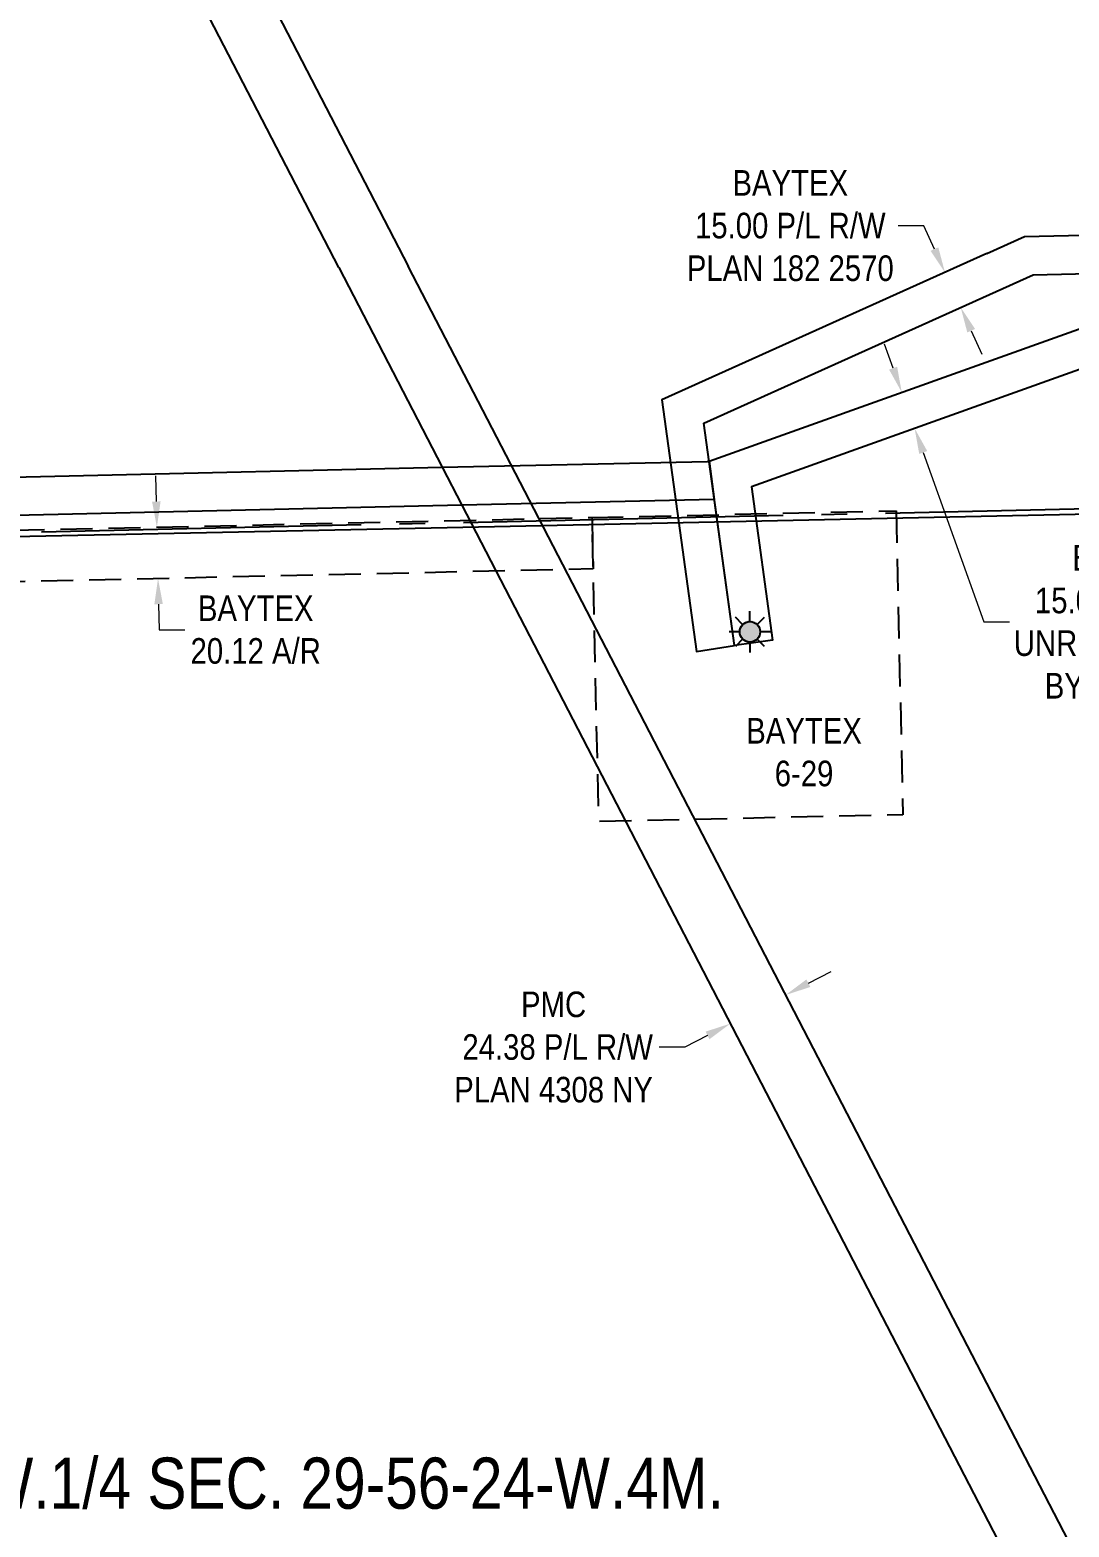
# Model space of a CAD drawing. Extents: x 88833 to 97610, y 5963373 to 5974710.
# Drawn here: x 95918 to 96324, y 5967175 to 5967761 of the extents above; entities that cross this region are included whole.
import ezdxf
from ezdxf.enums import TextEntityAlignment as Align

# ---------------------------------------------------------------- set-up
doc = ezdxf.new("R2010")
doc.units = 0
doc.header["$LTSCALE"] = 5
doc.header["$PDSIZE"] = 5
doc.linetypes.add('foc-ACCESSROAD', pattern=[3.75, 2.5, -1.25])
doc.linetypes.add('foc-QUARTERLINE', pattern=[33, 25, -3, 2, -3])
doc.layers.get('Defpoints').update_dxf_attribs({"color": 9})
for name, color, linetype in [('AS-POWER', 104, 'foc-POWER'), ('C-SYMBOL', 7, 'Continuous'), ('F-AR', 190, 'foc-ACCESSROAD'), ('F-RW', 190, 'Continuous'), ('F-WS', 190, 'foc-ACCESSROAD'), ('F-WS-S', 8, 'Continuous'), ('L-QSEC', 8, 'foc-QUARTERLINE')]:
    doc.layers.add(name, color=color, linetype=linetype)
for name, color, linetype, lineweight in [('F-AR-T', 190, 'Continuous', 9), ('F-RW-T', 190, 'Continuous', 9), ('F-WS-T', 190, 'Continuous', 9)]:
    doc.layers.add(name, color=color, linetype=linetype, lineweight=lineweight)
doc.styles.add('100L', font='ARIALN.TTF', dxfattribs={"height": 10})
doc.styles.add('175L', font='ARIALN.TTF', dxfattribs={"height": 2})
doc.styles.add('80CG', font='ARIALN.TTF', dxfattribs={"height": 10})
doc.styles.add('foc-LtypeFont', font='ARIALN.TTF', dxfattribs={"height": 7.35})
doc.linetypes.add('foc-POWER', pattern='A,6,-1,["P",foc-LtypeFont,S=0.2,R=0,X=-0.625,Y=-0.75],-1.24,4', length=12.24)
doc.dimstyles.new('Compass 5 000', dxfattribs={"dimscale": 5, "dimtxt": 9, "dimasz": 2, "dimexe": 0.2, "dimexo": 0.0625, "dimgap": 0.5, "dimtad": 0, "dimtih": 1, "dimtoh": 1, "dimzin": 0, "dimdsep": 46, "dimtxsty": '80CG', "dimcen": 0.1, "dimse1": 1, "dimse2": 1, "dimclrd": 256, "dimclrt": 256, "dimaunit": 1, "dimadec": 4, "dimazin": 0, "dimtfac": 0.06, "dimtofl": 0, "dimtmove": 0, "dimatfit": 1, "dimfxl": 0.2, "dimtolj": 1, "dimtzin": 0, "dimlwd": -1, "dimarcsym": 0})

# ---------------------------------------------------------------- blocks, each defined once
blk = doc.blocks.new('*D415')
at = {"layer": 'Defpoints', "color": 0, "transparency": 16777216}
for p in [(96203.22, 5967403.45), (96181.58, 5967392.25), (96191.98, 5967372.16)]:
    blk.add_point(p, dxfattribs=at)
at = {"layer": 'F-RW-T', "transparency": 16777216}
for p, q in [((96222.5, 5967387.96), (96231.38, 5967392.55)), ((96183.1, 5967367.56), (96174.22, 5967362.96)), ((96174.22, 5967362.96), (96164.22, 5967362.96))]:
    blk.add_line(p, q, dxfattribs=at)
for points in [[(96221.74, 5967389.44), (96223.27, 5967386.48), (96213.62, 5967383.36)], [(96182.34, 5967369.04), (96183.87, 5967366.08), (96191.98, 5967372.16)]]:
    blk.add_solid(points, dxfattribs=at)
at = {"layer": 'F-RW-T', "transparency": 16777216, "insert": (96122.93, 5967362.96), "char_height": 10, "attachment_point": 5, "style": '80CG'}
blk.add_mtext('\\A1;PMC\\P 24.38 P/L R/W\\PPLAN 4308 NY', dxfattribs=at)
blk = doc.blocks.new('*D419')
at = {"layer": 'Defpoints', "color": 0, "transparency": 16777216}
for p in [(96275.89, 5967665.77), (96207.3, 5967634.86), (96213.46, 5967621.19)]:
    blk.add_point(p, dxfattribs=at)
at = {"layer": 'F-RW-T', "transparency": 16777216}
for p, q in [((96267.67, 5967684.01), (96257.67, 5967684.01)), ((96271.78, 5967674.89), (96267.67, 5967684.01)), ((96286.15, 5967642.99), (96290.26, 5967633.87))]:
    blk.add_line(p, q, dxfattribs=at)
for points in [[(96273.3, 5967675.57), (96270.26, 5967674.2), (96275.89, 5967665.77)], [(96287.67, 5967643.67), (96284.63, 5967642.3), (96282.05, 5967652.1)]]:
    blk.add_solid(points, dxfattribs=at)
at = {"layer": 'F-RW-T', "transparency": 16777216, "insert": (96215.45, 5967684.01), "char_height": 10, "attachment_point": 5, "style": '80CG'}
blk.add_mtext('\\A1;BAYTEX\\P15.00 P/L R/W\\PPLAN 182 2570', dxfattribs=at)
blk = doc.blocks.new('*D420')
at = {"layer": 'Defpoints', "color": 0, "transparency": 16777216}
for p in [(96237.86, 5967611.38), (96264.04, 5967604.81), (96242.91, 5967597.26)]:
    blk.add_point(p, dxfattribs=at)
at = {"layer": 'F-RW-T', "transparency": 16777216}
for p, q in [((96255.63, 5967628.35), (96252.27, 5967637.76)), ((96267.4, 5967595.39), (96291.07, 5967529.14)), ((96291.07, 5967529.14), (96301.07, 5967529.14))]:
    blk.add_line(p, q, dxfattribs=at)
for points in [[(96257.2, 5967628.91), (96254.06, 5967627.79), (96259, 5967618.93)], [(96268.97, 5967595.95), (96265.84, 5967594.83), (96264.04, 5967604.81)]]:
    blk.add_solid(points, dxfattribs=at)
at = {"layer": 'F-RW-T', "transparency": 16777216, "insert": (96348.31, 5967529.14), "char_height": 10, "attachment_point": 5, "style": '80CG'}
blk.add_mtext('\\A1;BAYTEX\\P15.00 P/L R/W\\PUNREGISTERED\\PBY ALL-CAN', dxfattribs=at)
blk = doc.blocks.new('GAS')
h = blk.add_hatch(color=255)
h.dxf.hatch_style = 1
edge = h.paths.add_edge_path()
edge.add_arc((0, 0), 0.9, 0, 360)
for p, q in [((0, 0.81), (0, 1.62)), ((-0.81, 0), (-1.62, 0)), ((-0.57, 0.57), (-1.14, 1.14)), ((0.57, 0.57), (1.14, 1.14)), ((1.62, 0), (0.81, 0)), ((-0.57, -0.57), (-1.14, -1.14)), ((0, -0.81), (0, -1.62)), ((1.14, -1.14), (0.57, -0.57))]:
    blk.add_line(p, q)
blk.add_circle((0, 0), 0.8)
blk = doc.blocks.new('*D447')
at = {"layer": 'Defpoints', "color": 0, "transparency": 16777216}
for p in [(95967.18, 5967566.2), (95967.63, 5967546.08), (95968.32, 5967546.1)]:
    blk.add_point(p, dxfattribs=at)
at = {"layer": 'F-AR-T', "transparency": 16777216}
for p, q in [((95967.66, 5967576.21), (95967.43, 5967586.21)), ((95968.54, 5967536.1), (95968.77, 5967526.1)), ((95968.77, 5967526.1), (95978.77, 5967526.1))]:
    blk.add_line(p, q, dxfattribs=at)
for points in [[(95969.32, 5967576.25), (95965.99, 5967576.17), (95967.88, 5967566.21)], [(95970.21, 5967536.14), (95966.88, 5967536.06), (95968.32, 5967546.1)]]:
    blk.add_solid(points, dxfattribs=at)
at = {"layer": 'F-AR-T', "transparency": 16777216, "insert": (96006.5, 5967526.1), "char_height": 10, "attachment_point": 5, "style": '80CG'}
blk.add_mtext('\\A1;BAYTEX\\P20.12 A/R', dxfattribs=at)

msp = doc.modelspace()

# ---------------------------------------------------------------- linework, layer by layer
at = {"layer": 'AS-POWER', "flags": 128}
msp.add_lwpolyline([(95591.809, 5967555.959), (96081.397, 5967566.087), (96204.343, 5967568.631), (96461.507, 5967574.137), (96489.285, 5967574.731), (96684.124, 5967578.901), (96917.452, 5967583.894)], dxfattribs=at)
at = {"layer": 'F-AR', "flags": 128}
msp.add_lwpolyline([(95592.783, 5967557.9), (96137.954, 5967569.981), (96138.399, 5967549.866), (95593.257, 5967537.786)], dxfattribs=at)
at = {"layer": 'F-RW', "flags": 128}
for points in [[(95669.751, 5968445.684), (95700.129, 5968374.687), (95716.554, 5968342.976), (95724.096, 5968328.417), (96066.063, 5967668.216)], [(96038.934, 5967667.626), (95707.429, 5968307.624), (95678.087, 5968364.273), (95671.321, 5968380.086)], [(96292.222, 5967673.134), (96306.99, 5967679.79), (96473.597, 5967683.62), (96473.678, 5967677.081)], [(96193.636, 5967519.941), (96181.657, 5967606.862), (96310.377, 5967664.873), (96393.002, 5967666.794), (96458.792, 5967668.464), (96458.979, 5967653.47), (96473.964, 5967653.851), (96473.678, 5967677.081)], [(96038.934, 5967667.626), (96079.331, 5967589.638), (96087.012, 5967574.808), (96349.486, 5967068.098), (96412.05, 5966947.093), (96502.614, 5966772.42), (96529.762, 5966772.985), (96410.764, 5967002.737), (96117.104, 5967569.676), (96066.063, 5967668.216)], [(96292.222, 5967673.134), (96165.285, 5967615.927), (96178.75, 5967517.642), (96193.636, 5967519.941)]]:
    msp.add_lwpolyline(points, dxfattribs=at)
for points in [[(96193.636, 5967519.941), (96183.681, 5967592.028), (96393.002, 5967666.794), (96473.779, 5967668.845), (96480.875, 5967669.025), (96481.257, 5967654.035), (96473.964, 5967653.851), (96395.78, 5967651.865), (96200.226, 5967582.011), (96208.482, 5967521.996)], [(96079.331, 5967589.638), (96183.057, 5967591.805), (96183.681, 5967592.028), (96185.738, 5967576.949), (96087.012, 5967574.808), (95636.051, 5967564.358), (95620.99, 5967578.629), (95592.307, 5967578.126), (95591.954, 5967593.155), (95626.782, 5967593.804), (95641.861, 5967579.521)]]:
    msp.add_lwpolyline(points, close=True, dxfattribs=at)
at = {"layer": 'F-WS', "flags": 128}
msp.add_lwpolyline([(96256.797, 5967572.614), (96259.43, 5967453.771), (96140.587, 5967451.138), (96137.954, 5967569.981)], close=True, dxfattribs=at)
at = {"layer": 'L-QSEC', "flags": 128}
msp.add_lwpolyline([(95592.801, 5967557.132), (97205.022, 5967592.787)], dxfattribs=at)

# ---------------------------------------------------------------- block references
at = {"layer": 'F-WS-S', "xscale": 5, "yscale": 5, "zscale": 5}
msp.add_blockref('GAS', (96199.679, 5967525.295), dxfattribs=at)

# ---------------------------------------------------------------- texts
at = {"layer": 'C-SYMBOL', "color": 3, "style": '175L'}
msp.add_text('S.W.1/4 SEC. 29-56-24-W.4M.', height=20, dxfattribs=at).set_placement((96032.912, 5967176.57), align=Align.BOTTOM_CENTER)
at = {"layer": 'F-WS-T', "insert": (96201.793, 5967491.609), "char_height": 10, "attachment_point": 1, "style": '100L'}
msp.add_mtext_dynamic_manual_height_columns('\\pi-3.5722;BAYTEX\\P\\pi7.5703;6-29', width=37.13933, gutter_width=55, heights=[0], dxfattribs=at)

# ---------------------------------------------------------------- dimensions: what is measured, and where the dimension line sits
at = {"layer": 'F-AR-T'}
dim = msp.add_aligned_dim(p1=(95967.184, 5967566.196), p2=(95967.63, 5967546.082), distance=0.693, text='BAYTEX\\P20.12 A/R', dimstyle='Compass 5 000', dxfattribs=at)
dim.commit()
dim.dimension.update_dxf_attribs({"geometry": '*D447', "text_midpoint": (96006.501, 5967526.102)})
at = {"layer": 'F-RW-T'}
for base, p1, p2, angle, text, picture, middle in [((96275.886, 5967665.772), (96213.456, 5967621.193), (96207.297, 5967634.861), 114.259932, 'BAYTEX\\P15.00 P/L R/W\\PPLAN 182 2570', '*D419', (96215.448, 5967684.006)), ((96264.041, 5967604.806), (96237.863, 5967611.381), (96242.908, 5967597.257), 289.657276, 'BAYTEX\\P15.00 P/L R/W\\PUNREGISTERED\\PBY ALL-CAN', '*D420', (96348.314, 5967529.138))]:
    dim = msp.add_linear_dim(base=base, p1=p1, p2=p2, angle=angle, text=text, dimstyle='Compass 5 000', dxfattribs=at)
    dim.commit()
    dim.dimension.update_dxf_attribs({"geometry": picture, "text_midpoint": middle, "dimtype": 161})
dim = msp.add_aligned_dim(p1=(96203.22, 5967403.453), p2=(96181.582, 5967392.251), distance=22.627, text='PMC\\P 24.38 P/L R/W\\PPLAN 4308 NY', dimstyle='Compass 5 000', dxfattribs=at)
dim.commit()
dim.dimension.update_dxf_attribs({"geometry": '*D415', "text_midpoint": (96122.931, 5967362.962)})

doc.saveas('drawing.dxf')
